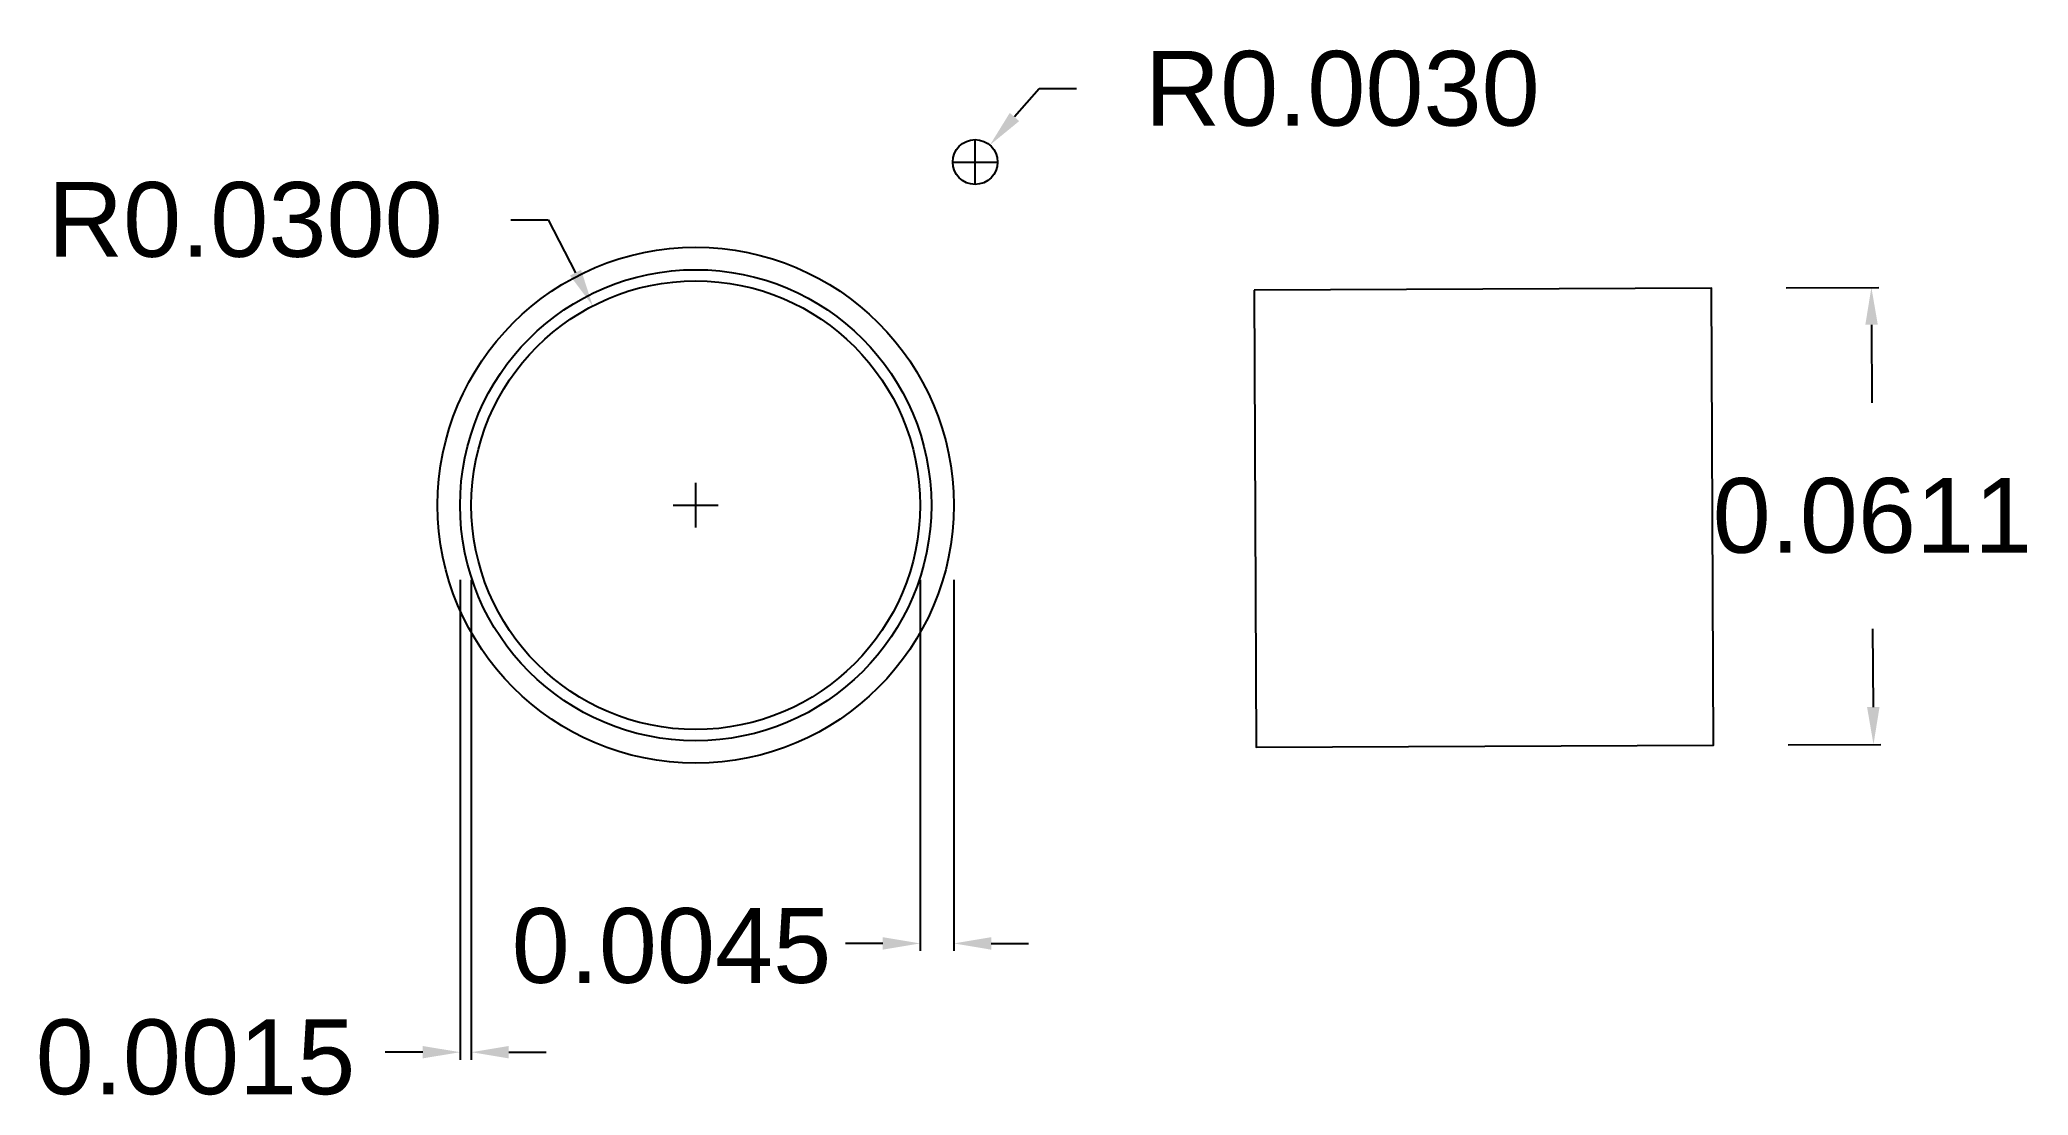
# Model space of a CAD drawing. Header units: metres. Extents: x 20.831 to 21.097, y 12.163 to 12.304.
import ezdxf

# ---------------------------------------------------------------- set-up
doc = ezdxf.new("R2010")
doc.units = ezdxf.units.M
doc.header["$MEASUREMENT"] = 0
doc.layers.add('Coloane', color=3, linetype='Continuous')
doc.layers.add('dim', color=30, linetype='Continuous')
doc.styles.get("Standard").update_dxf_attribs({"font": 'arial.ttf'})
doc.dimstyles.get("Standard").update_dxf_attribs({"dimtxt": 0.01, "dimasz": 0.005, "dimexe": 0.001, "dimexo": 0.01, "dimgap": 0.01, "dimtad": 0, "dimtih": 1, "dimtoh": 1, "dimdec": 4, "dimzin": 0, "dimdsep": 46, "dimtxsty": 'Standard', "dimcen": 0.003, "dimadec": 0, "dimazin": 0, "dimtfac": 1, "dimtdec": 4, "dimtofl": 0, "dimtmove": 0, "dimatfit": 3, "dimfxl": 1, "dimtolj": 1, "dimtzin": 0, "dimarcsym": 0})

# ---------------------------------------------------------------- blocks, each defined once
blk = doc.blocks.new('*D2')
at = {"layer": 'Defpoints', "color": 0, "transparency": 16777216}
for p in [(21.05459, 12.27118), (21.05487, 12.21006), (21.07626, 12.21016)]:
    blk.add_point(p, dxfattribs=at)
at = {"layer": 'dim', "color": 0, "lineweight": -2, "transparency": 16777216}
for p, q in [((21.06459, 12.27123), (21.07698, 12.27129)), ((21.076, 12.26628), (21.07605, 12.25583)), ((21.07624, 12.21516), (21.07619, 12.22561)), ((21.06487, 12.21011), (21.07726, 12.21016))]:
    blk.add_line(p, q, dxfattribs=at)
at = {"layer": 'dim', "color": 0, "transparency": 16777216}
for points in [[(21.07684, 12.26628), (21.07517, 12.26628), (21.07598, 12.27128)], [(21.07707, 12.21516), (21.0754, 12.21516), (21.07626, 12.21016)]]:
    blk.add_solid(points, dxfattribs=at)
at = {"layer": 'dim', "color": 0, "transparency": 16777216, "insert": (21.07612, 12.24072), "char_height": 0.01, "attachment_point": 5}
blk.add_mtext('\\A1;0.0611', dxfattribs=at)
blk = doc.blocks.new('*D3')
at = {"layer": 'Defpoints', "color": 0, "transparency": 16777216}
for p in [(20.95814, 12.29031), (20.95617, 12.28805)]:
    blk.add_point(p, dxfattribs=at)
at = {"layer": 'dim', "color": 0, "lineweight": -2, "transparency": 16777216}
for p, q in [((20.96472, 12.29784), (20.96143, 12.29407)), ((20.96972, 12.29784), (20.96472, 12.29784)), ((20.95617, 12.28505), (20.95617, 12.29105)), ((20.95317, 12.28805), (20.95917, 12.28805))]:
    blk.add_line(p, q, dxfattribs=at)
at = {"layer": 'dim', "color": 0, "transparency": 16777216}
blk.add_solid([(20.9608, 12.29462), (20.96206, 12.29352), (20.95814, 12.29031)], dxfattribs=at)
at = {"layer": 'dim', "color": 0, "transparency": 16777216, "insert": (21.00524, 12.29784), "char_height": 0.01, "attachment_point": 5}
blk.add_mtext('\\A1;R0.0030', dxfattribs=at)
blk = doc.blocks.new('*D4')
at = {"layer": 'Defpoints', "color": 0, "transparency": 16777216}
for p in [(20.90505, 12.26881, -0.965), (20.91882, 12.24215, -0.965)]:
    blk.add_point(p, dxfattribs=at)
at = {"layer": 'dim', "color": 0, "lineweight": -2, "transparency": 16777216}
for p, q in [((20.89411, 12.2803), (20.89911, 12.2803)), ((20.89911, 12.2803), (20.90275, 12.27325)), ((20.91882, 12.23915), (20.91882, 12.24515)), ((20.91582, 12.24215), (20.92182, 12.24215))]:
    blk.add_line(p, q, dxfattribs=at)
at = {"layer": 'dim', "color": 0, "transparency": 16777216}
blk.add_solid([(20.90349, 12.27363), (20.90201, 12.27287), (20.90505, 12.26881)], dxfattribs=at)
at = {"layer": 'dim', "color": 0, "transparency": 16777216, "insert": (20.85859, 12.2803), "char_height": 0.01, "attachment_point": 5}
blk.add_mtext('\\A1;R0.0300', dxfattribs=at)

msp = doc.modelspace()

# ---------------------------------------------------------------- linework, layer by layer
at = {"layer": 'Coloane'}
msp.add_lwpolyline([(20.99347, 12.2709), (20.99375, 12.20978), (21.05487, 12.21006), (21.05459, 12.27118)], close=True, dxfattribs=at)
for centre, radius in [((20.95617, 12.28805), 0.003), ((20.91882, 12.24215, -0.965), 0.0345), ((20.91882, 12.24215, -0.965), 0.0315), ((20.91882, 12.24215, -0.965), 0.03)]:
    msp.add_circle(centre, radius, dxfattribs=at)
at = {"layer": 'dim'}
for p, q in [((20.88732, 12.23215), (20.88732, 12.168)), ((20.88882, 12.23215), (20.88882, 12.168)), ((20.94882, 12.23215), (20.94882, 12.18255)), ((20.95332, 12.23215), (20.95332, 12.18255)), ((20.94382, 12.18355), (20.93882, 12.18355)), ((20.95832, 12.18355), (20.96332, 12.18355)), ((20.88232, 12.169), (20.87732, 12.169)), ((20.89382, 12.169), (20.89882, 12.169))]:
    msp.add_line(p, q, dxfattribs=at)
for points in [[(20.94382, 12.18438), (20.94382, 12.18271), (20.94882, 12.18355)], [(20.95832, 12.18438), (20.95832, 12.18271), (20.95332, 12.18355)], [(20.88232, 12.16983), (20.88232, 12.16817), (20.88732, 12.169)], [(20.89382, 12.16983), (20.89382, 12.16817), (20.88882, 12.169)]]:
    msp.add_solid(points, dxfattribs=at)

# ---------------------------------------------------------------- texts
at = {"layer": 'dim', "char_height": 0.01, "attachment_point": 5}
for s, insert in [('\\A1;0.0045', (20.91558, 12.1832)), ('\\A1;0.0015', (20.85195, 12.16831))]:
    msp.add_mtext(s, dxfattribs=dict(at, insert=insert))

# ---------------------------------------------------------------- dimensions: what is measured, and where the dimension line sits
at = {"layer": 'dim'}
dim = msp.add_radius_dim(center=(20.95617, 12.28805), mpoint=(20.95814, 12.29031), dimstyle='Standard', dxfattribs=at)
dim.commit()
dim.dimension.update_dxf_attribs({"geometry": '*D3', "text_midpoint": (21.00524, 12.29784)})
dim = msp.add_radius_dim(center=(20.91882, 12.24215, -0.965), mpoint=(20.90505, 12.26881, -0.965), dimstyle='Standard', dxfattribs=at)
dim.commit()
dim.dimension.update_dxf_attribs({"geometry": '*D4', "text_midpoint": (20.85859, 12.2803), "dimtype": 164})
dim = msp.add_aligned_dim(p1=(21.05459, 12.27118), p2=(21.05487, 12.21006), distance=0.02139, dimstyle='Standard', dxfattribs=at)
dim.commit()
dim.dimension.update_dxf_attribs({"geometry": '*D2', "text_midpoint": (21.07612, 12.24072)})

doc.saveas('drawing.dxf')
